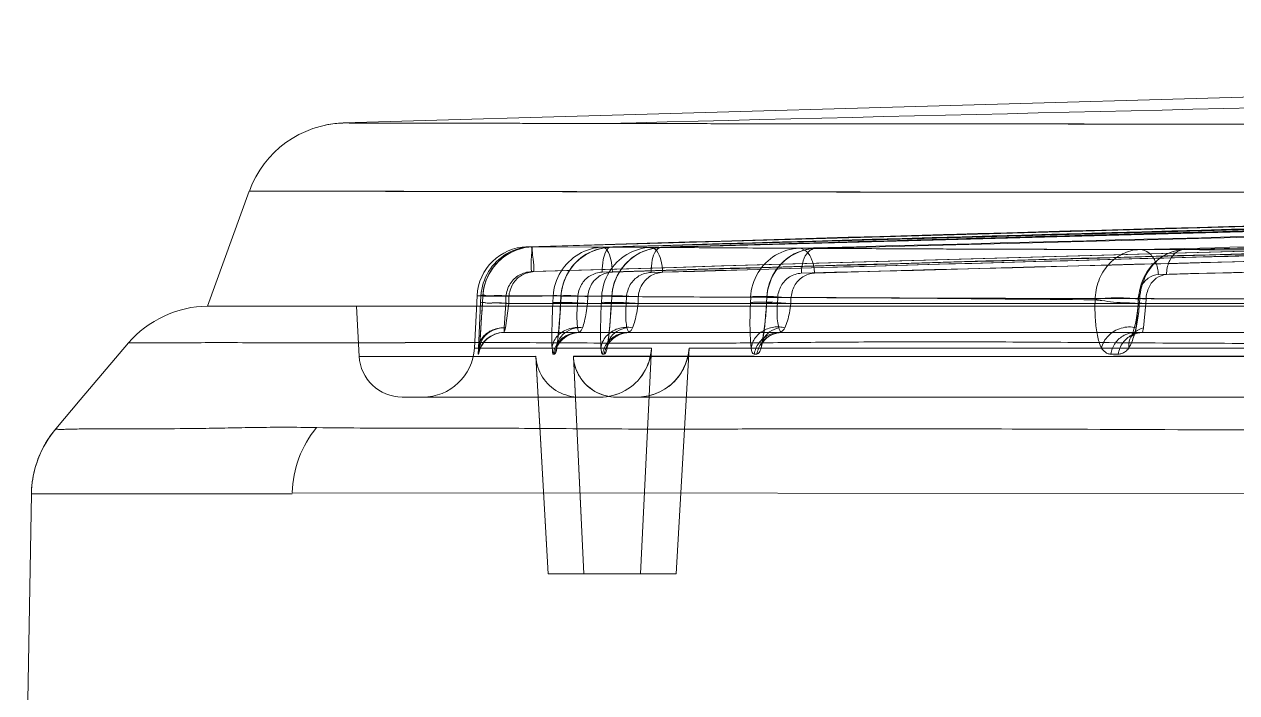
# Model space of a CAD drawing. Header units: millimetres. Extents: x 5438 to 6032, y -2661 to -1821.
# Drawn here: x 5798.248 to 5801.767, y -2149.01 to -2147.071 of the extents above; entities that cross this region are included whole.
import ezdxf

# ---------------------------------------------------------------- set-up
doc = ezdxf.new("R2010")
doc.units = ezdxf.units.MM
doc.header["$LTSCALE"] = 0.1
doc.layers.get('0').update_dxf_attribs({"lineweight": 15})

msp = doc.modelspace()

# ---------------------------------------------------------------- linework, layer by layer
for p, q in [((5799.6859, -2147.3581), (5799.176, -2147.3571)), ((5799.795, -2147.3583), (5799.6859, -2147.3581)), ((5799.9339, -2147.3586), (5799.795, -2147.3583)), ((5798.7792, -2147.8888), (5798.9007, -2147.5551)), ((5802.4165, -2147.6389), (5799.7072, -2147.716)), ((5799.7073, -2147.716), (5799.7032, -2147.7162)), ((5799.7072, -2147.716), (5799.7057, -2147.7161)), ((5799.9268, -2147.7172), (5799.7073, -2147.716)), ((5799.7074, -2147.716), (5799.7182, -2147.7161)), ((5799.7237, -2147.7161), (5800.0667, -2147.718)), ((5800.4967, -2147.7206), (5799.9496, -2147.7174)), ((5801.7666, -2147.6891), (5800.5442, -2147.7208)), ((5800.5444, -2147.7208), (5801.7668, -2147.689)), ((5799.554, -2148.0104), (5799.562, -2147.8581)), ((5799.562, -2147.8581), (5799.5732, -2147.8581)), ((5799.562, -2147.8587), (5799.7829, -2147.8587)), ((5799.5721, -2147.8793), (5799.5732, -2147.8582)), ((5799.5721, -2147.8793), (5799.5732, -2147.8582)), ((5799.5785, -2147.8581), (5799.5774, -2147.8792)), ((5799.9236, -2147.8582), (5799.5785, -2147.8602)), ((5799.6449, -2147.8805), (5799.6452, -2147.8594)), ((5799.6543, -2147.8594), (5799.6537, -2147.8806)), ((5799.7829, -2147.8593), (5799.7819, -2147.8793)), ((5799.8042, -2147.8792), (5799.8053, -2147.8594)), ((5799.8047, -2147.8793), (5799.8057, -2147.8595)), ((5799.8054, -2147.8595), (5799.8542, -2147.8608)), ((5799.8057, -2147.8595), (5800.3561, -2147.8627)), ((5799.8542, -2147.8608), (5799.8536, -2147.8806)), ((5799.8825, -2147.8806), (5799.8829, -2147.8606)), ((5799.9227, -2147.8775), (5799.9236, -2147.8602)), ((5799.9527, -2147.8602), (5799.9517, -2147.8792)), ((5799.9529, -2147.8603), (5799.9518, -2147.8793)), ((5799.9956, -2147.8616), (5799.9529, -2147.8603)), ((5799.995, -2147.8806), (5799.9956, -2147.8616)), ((5800.0296, -2147.8614), (5800.0292, -2147.8806)), ((5800.3561, -2147.8627), (5800.3554, -2147.8792)), ((5800.4018, -2147.8792), (5800.4027, -2147.8629)), ((5800.4022, -2147.8793), (5800.4031, -2147.863)), ((5800.4031, -2147.863), (5800.4344, -2147.8643)), ((5800.473, -2147.864), (5800.4317, -2147.8611)), ((5800.4727, -2147.8806), (5800.473, -2147.864)), ((5798.7787, -2147.8887), (5799.8329, -2147.8887)), ((5798.7792, -2147.8886), (5799.1486, -2147.8886)), ((5798.7792, -2147.8886), (5799.1862, -2147.8887)), ((5799.1862, -2147.8887), (5799.3507, -2147.8887)), ((5799.2121, -2147.8884), (5799.2197, -2148.0341)), ((5799.3507, -2147.8887), (5801.8827, -2147.8887)), ((5846.4445, -2147.8886), (5799.3983, -2147.8886)), ((5799.5662, -2148.0104), (5799.5721, -2147.8793)), ((5799.5775, -2147.8768), (5799.5694, -2148.0104)), ((5799.6449, -2147.8806), (5799.6407, -2147.9512)), ((5799.6446, -2147.9512), (5799.6537, -2147.8806)), ((5799.6449, -2147.8806), (5817.4746, -2147.8806)), ((5799.6537, -2147.8806), (5821.6077, -2147.8806)), ((5799.8043, -2147.8793), (5799.8536, -2147.8806)), ((5799.8825, -2147.8807), (5820.276, -2147.8806)), ((5799.9518, -2147.8793), (5799.995, -2147.8806)), ((5800.4338, -2147.8806), (5800.4022, -2147.8793)), ((5800.4295, -2147.8777), (5800.4727, -2147.8806)), ((5800.4344, -2147.8643), (5800.4338, -2147.8806)), ((5801.4805, -2147.8806), (5801.4744, -2147.9512)), ((5801.4806, -2147.8682), (5801.4805, -2147.8806)), ((5801.4817, -2147.8666), (5801.481, -2147.8792)), ((5801.4844, -2147.8793), (5801.481, -2147.8792)), ((5801.481, -2147.8792), (5801.5029, -2147.8806)), ((5801.5034, -2147.868), (5801.4817, -2147.8666)), ((5801.4817, -2147.8666), (5801.4852, -2147.8667)), ((5801.4852, -2147.8667), (5801.4844, -2147.8793)), ((5801.4964, -2147.9512), (5801.5029, -2147.8806)), ((5801.5029, -2147.8806), (5801.5034, -2147.868)), ((5821.5286, -2147.965), (5799.6394, -2147.965)), ((5799.6396, -2147.965), (5799.6401, -2147.965)), ((5799.6401, -2147.965), (5799.6407, -2147.9512)), ((5799.8572, -2147.9651), (5799.8592, -2147.965)), ((5801.4744, -2147.9512), (5801.472, -2147.965)), ((5801.4935, -2147.965), (5801.4964, -2147.9512)), ((5798.4103, -2148.1607), (5798.5503, -2147.995)), ((5801.7535, -2147.9964), (5801.8803, -2147.9968)), ((5799.2197, -2148.0341), (5799.7325, -2148.0335)), ((5799.7325, -2148.0341), (5799.2197, -2148.0341)), ((5799.7794, -2148.0104), (5799.554, -2148.0104)), ((5799.5662, -2148.0104), (5799.554, -2148.0104)), ((5799.5654, -2148.0275), (5799.5662, -2148.0104)), ((5799.5663, -2148.0275), (5799.5654, -2148.0275)), ((5799.5694, -2148.0104), (5799.5663, -2148.0275)), ((5799.5694, -2148.0104), (5799.9215, -2148.0104)), ((5799.7684, -2148.6651), (5799.7325, -2148.0341)), ((5799.7685, -2148.665), (5799.7326, -2148.034)), ((5799.7825, -2148.0275), (5799.7862, -2148.0275)), ((5800.0672, -2148.0104), (5799.7936, -2148.0104)), ((5799.8716, -2148.6651), (5799.8413, -2148.0338)), ((5799.8716, -2148.665), (5799.8413, -2148.0341)), ((5799.8414, -2148.0341), (5811.6649, -2148.0342)), ((5799.931, -2148.0275), (5799.9262, -2148.0275)), ((5799.9395, -2148.0104), (5800.068, -2148.0104)), ((5800.0361, -2148.665), (5800.0677, -2148.0104)), ((5800.0364, -2148.6651), (5800.068, -2148.0104)), ((5800.1396, -2148.665), (5800.1772, -2148.0104)), ((5800.1398, -2148.6651), (5800.1774, -2148.0105)), ((5800.3577, -2148.0104), (5800.177, -2148.0104)), ((5800.1775, -2148.0105), (5801.3741, -2148.0106)), ((5800.3663, -2148.0276), (5800.3741, -2148.0276)), ((5804.2158, -2148.0104), (5800.3866, -2148.0104)), ((5801.4228, -2148.0275), (5801.4014, -2148.0275)), ((5801.4536, -2148.0104), (5806.4201, -2148.0104)), ((5798.3397, -2148.2442), (5798.4103, -2148.1607)), ((5799.3444, -2148.1525), (5799.9183, -2148.1525)), ((5799.9659, -2148.1525), (5811.6737, -2148.1525)), ((5798.3395, -2148.2444), (5798.3398, -2148.2438)), ((5799.9245, -2148.2446), (5799.9135, -2148.2445)), ((5798.2691, -2148.4152), (5798.2683, -2148.4331)), ((5798.2691, -2148.4152), (5798.2691, -2148.4151)), ((5798.2476, -2149.6156), (5798.2683, -2148.4331)), ((5798.2683, -2148.4331), (5798.3596, -2148.4327)), ((5798.3596, -2148.4327), (5799.0254, -2148.4327)), ((5804.4841, -2148.4326), (5799.0257, -2148.4305)), ((5800.1398, -2148.6651), (5799.7684, -2148.6651)), ((5799.7684, -2148.6651), (5800.0364, -2148.6651))]:
    msp.add_line(p, q)
for points in [[(5802.6992, -2147.2562), (5799.1743, -2147.3571), (5799.1719, -2147.3572), (5799.1685, -2147.3573), (5799.1644, -2147.3576), (5799.1597, -2147.3579), (5799.1545, -2147.3584), (5799.149, -2147.359), (5799.1433, -2147.3597), (5799.1374, -2147.3606), (5799.1313, -2147.3616), (5799.125, -2147.3628), (5799.1187, -2147.3642)], [(5817.3605, -2147.3852), (5814.4281, -2147.4121), (5811.4924, -2147.4503), (5808.5535, -2147.4998), (5805.6115, -2147.5606), (5802.6665, -2147.6327), (5799.7183, -2147.7161)], [(5817.395, -2147.3851), (5814.4592, -2147.412), (5811.5196, -2147.4502), (5808.5762, -2147.4996), (5805.6291, -2147.5604), (5802.6782, -2147.6326), (5799.7237, -2147.7161)], [(5817.7597, -2147.3839), (5814.9752, -2147.4094), (5812.1172, -2147.4465), (5809.1856, -2147.4956), (5806.1804, -2147.5569), (5803.1017, -2147.6308), (5799.9495, -2147.7174)], [(5817.9613, -2147.3833), (5815.3094, -2147.4076), (5812.5271, -2147.4437), (5809.6147, -2147.4923), (5806.572, -2147.554), (5803.3992, -2147.6293), (5800.0963, -2147.7182)], [(5819.1259, -2147.3801), (5816.5474, -2147.4067), (5813.8328, -2147.4475), (5810.9822, -2147.5018), (5807.9955, -2147.568), (5804.8728, -2147.6434), (5801.614, -2147.7246)], [(5818.4761, -2147.3818), (5815.9987, -2147.4052), (5813.3983, -2147.4401), (5810.6749, -2147.4866), (5807.8284, -2147.5441), (5804.859, -2147.612), (5801.7666, -2147.6891)], [(5799.7237, -2147.7161), (5799.7017, -2147.7184), (5799.6802, -2147.7241), (5799.6598, -2147.7329), (5799.6409, -2147.7447), (5799.6239, -2147.759), (5799.6091, -2147.7757), (5799.5969, -2147.7943), (5799.5875, -2147.8146), (5799.5813, -2147.8361), (5799.5785, -2147.8582)], [(5799.7183, -2147.7161), (5799.7066, -2147.7169), (5799.695, -2147.7187), (5799.6836, -2147.7214), (5799.6724, -2147.7249)], [(5799.9495, -2147.7174), (5799.9303, -2147.7193), (5799.9115, -2147.7237), (5799.8932, -2147.7308), (5799.8758, -2147.7402), (5799.8596, -2147.7519), (5799.845, -2147.7658), (5799.8322, -2147.7817), (5799.8215, -2147.7994), (5799.8133, -2147.8185), (5799.8078, -2147.8387), (5799.8053, -2147.8594)], [(5800.0963, -2147.7182), (5800.0767, -2147.7202), (5800.0576, -2147.7249), (5800.0393, -2147.7321), (5800.022, -2147.7417), (5800.006, -2147.7535), (5799.9916, -2147.7674), (5799.979, -2147.7832), (5799.9686, -2147.8006), (5799.9606, -2147.8195), (5799.9552, -2147.8396), (5799.9527, -2147.8602)], [(5800.5442, -2147.7208), (5800.525, -2147.7227), (5800.5064, -2147.7273), (5800.4886, -2147.7344), (5800.4718, -2147.7437), (5800.4561, -2147.7552), (5800.4418, -2147.7688), (5800.4293, -2147.7845), (5800.4188, -2147.802), (5800.4107, -2147.8211), (5800.4052, -2147.8417), (5800.4027, -2147.8629)], [(5801.614, -2147.7246), (5801.5964, -2147.7264), (5801.579, -2147.7308), (5801.5624, -2147.7378), (5801.5466, -2147.7471), (5801.5319, -2147.7587), (5801.5186, -2147.7724), (5801.5068, -2147.7882), (5801.497, -2147.8057), (5801.4893, -2147.8249), (5801.4841, -2147.8455), (5801.4817, -2147.8666)], [(5799.5774, -2147.8792), (5799.5763, -2147.8991), (5799.5752, -2147.9184), (5799.5742, -2147.937), (5799.5731, -2147.9544), (5799.5721, -2147.9705), (5799.5712, -2147.9851), (5799.5703, -2147.9979), (5799.5695, -2148.0087)], [(5799.8042, -2147.8792), (5799.803, -2147.8998), (5799.8017, -2147.9196), (5799.8004, -2147.9381), (5799.799, -2147.955), (5799.7976, -2147.9702), (5799.7962, -2147.9835), (5799.7949, -2147.9947), (5799.7937, -2148.0036)], [(5799.9517, -2147.8792), (5799.9506, -2147.8975), (5799.9494, -2147.9152), (5799.9481, -2147.9318), (5799.9468, -2147.9473), (5799.9454, -2147.9614), (5799.944, -2147.974), (5799.9427, -2147.985), (5799.9414, -2147.9944), (5799.9402, -2148.0018)], [(5800.4018, -2147.8792), (5800.4006, -2147.898), (5800.3992, -2147.916), (5800.3977, -2147.9327), (5800.396, -2147.9478), (5800.3943, -2147.9613), (5800.3926, -2147.973), (5800.391, -2147.9828), (5800.3894, -2147.9909), (5800.3881, -2147.9967)], [(5801.481, -2147.8792), (5801.4799, -2147.8945), (5801.4782, -2147.9092), (5801.4761, -2147.9227), (5801.4737, -2147.9351), (5801.4711, -2147.946), (5801.4685, -2147.9555), (5801.4659, -2147.9634), (5801.4634, -2147.9697), (5801.4614, -2147.9744), (5801.4599, -2147.9772)], [(5799.5695, -2148.0087), (5799.5693, -2148.0113), (5799.5691, -2148.0135), (5799.5689, -2148.0154), (5799.5687, -2148.017), (5799.5685, -2148.0183), (5799.5683, -2148.0192), (5799.5682, -2148.0199), (5799.5681, -2148.0202), (5799.5681, -2148.0201), (5799.5683, -2148.0196), (5799.5686, -2148.0184), (5799.5691, -2148.0166), (5799.5701, -2148.0139), (5799.5715, -2148.0102), (5799.5735, -2148.006), (5799.5759, -2148.0015), (5799.579, -2147.9968), (5799.5826, -2147.9921), (5799.5867, -2147.9876), (5799.5913, -2147.9832), (5799.5963, -2147.9793), (5799.6017, -2147.9757), (5799.6074, -2147.9726), (5799.6135, -2147.97), (5799.6199, -2147.9679), (5799.6264, -2147.9663), (5799.6331, -2147.9654)], [(5799.6123, -2147.9701), (5799.6189, -2147.9679), (5799.6257, -2147.9663), (5799.6326, -2147.9653), (5799.6396, -2147.965)], [(5799.6331, -2147.9654), (5799.6366, -2147.9651), (5799.6401, -2147.965)], [(5799.7937, -2148.0037), (5799.7932, -2148.0068), (5799.7928, -2148.0089), (5799.7925, -2148.0099), (5799.7926, -2148.0098), (5799.7931, -2148.0084), (5799.7943, -2148.0056), (5799.7965, -2148.0013), (5799.7997, -2147.9962), (5799.8041, -2147.9906), (5799.8094, -2147.985), (5799.8154, -2147.98), (5799.8222, -2147.9754), (5799.8296, -2147.9715), (5799.838, -2147.9684), (5799.8471, -2147.9662), (5799.8572, -2147.9651)], [(5799.9402, -2148.0018), (5799.9397, -2148.0045), (5799.9393, -2148.0062), (5799.9391, -2148.0069), (5799.9393, -2148.0065), (5799.9399, -2148.0049), (5799.9413, -2148.0021), (5799.9438, -2147.9977), (5799.9476, -2147.9923), (5799.9527, -2147.9866), (5799.959, -2147.9809), (5799.9664, -2147.9758), (5799.9746, -2147.9715), (5799.9839, -2147.968), (5799.994, -2147.9658), (5800.005, -2147.965)], [(5800.3881, -2147.9968), (5800.3875, -2147.9989), (5800.3872, -2147.9998), (5800.3873, -2147.9996), (5800.388, -2147.9982), (5800.3895, -2147.9956), (5800.392, -2147.9918), (5800.3959, -2147.9872), (5800.4013, -2147.982), (5800.4079, -2147.977), (5800.4158, -2147.9724), (5800.4251, -2147.9686), (5800.4354, -2147.9661), (5800.4469, -2147.965)], [(5801.4599, -2147.9772), (5801.4594, -2147.978), (5801.4603, -2147.9769), (5801.4631, -2147.9745), (5801.4678, -2147.9714), (5801.4745, -2147.9683), (5801.4832, -2147.966), (5801.4931, -2147.965)]]:
    msp.add_lwpolyline(points)
for centre, radius, start, end in [((5799.1829, -2147.657), 0.3, 91.745, 160.0405), ((5823.0064, -2919.2483), 771.8113, 90.4170255, 91.7289886), ((5822.9868, -2917.65), 770.2129, 90.4180088, 91.7305396), ((5799.7118, -2147.8659), 0.15, 91.7492, 177.1072), ((5799.6394, -2148.04), 0.075, 89.8809, 170.4088), ((5799.6403, -2148.04), 0.075, 90.123, 170.4089), ((5799.0524, -2111.1265), 36.8692, 270.26049, 270.46765), ((5799.3445, -2148.0275), 0.125, 182.9805, 269.9061), ((5799.4042, -2148.0025), 0.15, 269.9246, 356.9829), ((5798.5685, -2148.4387), 0.3003, 139.6921, 159.3478), ((5798.5685, -2148.4385), 0.3003, 139.6005, 159.2118), ((5802.0596, -2050.3013), 97.9467, 269.816426, 269.988306), ((5798.5693, -2148.4385), 0.301, 159.2529, 172.2665), ((5798.568, -2148.4384), 0.2997, 159.3608, 165.8678), ((5798.5691, -2148.4386), 0.3009, 165.8803, 172.4397), ((5798.5693, -2148.4386), 0.301, 172.4366, 175.5426), ((5798.5692, -2148.4385), 0.301, 172.2792, 175.5402)]:
    msp.add_arc(centre, radius, start, end)
for points, knots in [([(5799.9338, -2147.3586), (5803.7643, -2147.2626), (5811.4267, -2147.1187), (5822.922, -2147.0467), (5834.4173, -2147.1187), (5842.0796, -2147.2627), (5845.9102, -2147.3586)], [0, 0, 0, 0, 0.25, 0.5, 0.75, 1, 1, 1, 1]), ([(5799.1737, -2147.3571), (5799.1743, -2147.3571), (5799.1768, -2147.3571), (5799.1824, -2147.3571), (5799.1916, -2147.3572), (5799.2114, -2147.3572), (5799.2453, -2147.3573), (5799.3243, -2147.3574), (5799.4598, -2147.3577), (5799.6197, -2147.358), (5799.7769, -2147.3583), (5799.9182, -2147.3585), (5800.0832, -2147.3588), (5800.2861, -2147.3592), (5800.5487, -2147.3595), (5800.8157, -2147.3597), (5801.0779, -2147.3599), (5801.3186, -2147.3601), (5801.5933, -2147.3602), (5802.035, -2147.3604), (5802.6875, -2147.3606), (5803.5845, -2147.3607), (5804.625, -2147.3607), (5805.7913, -2147.3605), (5807.0588, -2147.3602), (5808.8812, -2147.3601), (5810.7637, -2147.3598), (5812.6903, -2147.3594), (5814.1683, -2147.3592), (5815.658, -2147.3592), (5817.1566, -2147.3593), (5818.6631, -2147.3598), (5820.1275, -2147.3605), (5821.5477, -2147.3614), (5822.4633, -2147.3618), (5822.9213, -2147.3619)], [0, 0, 0, 0, 0.000078, 0.000312, 0.000702, 0.001247, 0.002806, 0.004989, 0.011227, 0.019924, 0.025187, 0.031083, 0.037783, 0.046023, 0.056721, 0.070956, 0.07975, 0.089844, 0.10137, 0.114443, 0.145647, 0.183798, 0.227763, 0.277088, 0.331133, 0.387887, 0.507311, 0.568943, 0.631279, 0.694023, 0.75713, 0.820596, 0.884336, 0.942135, 1, 1, 1, 1]), ([(5822.9216, -2147.3609), (5822.7719, -2147.3609), (5822.4732, -2147.3608), (5822.024, -2147.3607), (5821.5743, -2147.3604), (5821.1273, -2147.3602), (5820.687, -2147.36), (5820.2514, -2147.3598), (5819.8103, -2147.3597), (5819.3494, -2147.3595), (5818.8544, -2147.3594), (5818.3107, -2147.3593), (5817.7051, -2147.3592), (5817.0252, -2147.3592), (5816.2601, -2147.3592), (5815.4, -2147.3592), (5814.4376, -2147.3592), (5813.3616, -2147.3593), (5812.1602, -2147.3595), (5810.8471, -2147.3597), (5809.5014, -2147.3599), (5808.2257, -2147.3602), (5807.0926, -2147.3604), (5806.1029, -2147.3605), (5805.2279, -2147.3606), (5804.4435, -2147.3606), (5803.7374, -2147.3606), (5803.1032, -2147.3606), (5802.533, -2147.3605), (5802.0177, -2147.3604), (5801.55, -2147.3601), (5801.1287, -2147.36), (5800.7579, -2147.3598), (5800.44, -2147.3594), (5800.1717, -2147.359), (5800.0083, -2147.3587), (5799.9338, -2147.3586)], [0, 0, 0, 0, 0.019536, 0.038982, 0.058621, 0.078223, 0.09732, 0.11608, 0.135062, 0.154893, 0.176221, 0.199673, 0.22584, 0.25526, 0.288397, 0.325695, 0.367502, 0.413999, 0.466116, 0.524291, 0.585359, 0.641741, 0.690769, 0.733236, 0.770895, 0.804967, 0.835605, 0.86304, 0.887734, 0.910011, 0.930285, 0.948779, 0.964986, 0.978676, 0.99027, 1, 1, 1, 1]), ([(5799.7182, -2147.7161), (5801.6825, -2147.6568), (5805.6069, -2147.5532), (5811.4878, -2147.4429), (5815.4044, -2147.3994), (5817.3605, -2147.3852)], [0, 0, 0, 0, 0.334098, 0.667429, 1, 1, 1, 1]), ([(5817.395, -2147.3851), (5815.4365, -2147.3993), (5811.5143, -2147.4427), (5805.6237, -2147.553), (5801.692, -2147.6567), (5799.7237, -2147.7161)], [0, 0, 0, 0, 0.332429, 0.665762, 1, 1, 1, 1]), ([(5817.6246, -2147.3844), (5815.5458, -2147.3995), (5811.5003, -2147.4465), (5805.6009, -2147.562), (5801.7807, -2147.6629), (5799.9268, -2147.7172)], [0, 0, 0, 0, 0.352331, 0.685663, 1, 1, 1, 1]), ([(5799.9496, -2147.7174), (5801.8125, -2147.6631), (5805.6542, -2147.562), (5811.591, -2147.4461), (5815.6649, -2147.399), (5817.7597, -2147.3839)], [0, 0, 0, 0, 0.313872, 0.647204, 1, 1, 1, 1]), ([(5800.0667, -2147.718), (5801.8975, -2147.6656), (5805.6979, -2147.5656), (5811.6072, -2147.4477), (5815.6858, -2147.3993), (5817.7945, -2147.3838)], [0, 0, 0, 0, 0.309886, 0.643216, 1, 1, 1, 1]), ([(5817.9614, -2147.3833), (5815.8333, -2147.3986), (5811.7199, -2147.4472), (5805.7649, -2147.5656), (5801.9383, -2147.6658), (5800.0964, -2147.7182)], [0, 0, 0, 0, 0.357311, 0.690642, 1, 1, 1, 1]), ([(5818.2497, -2147.3824), (5816.0838, -2147.3987), (5811.9451, -2147.4513), (5806.0275, -2147.5761), (5802.2759, -2147.6735), (5800.4967, -2147.7206)], [0, 0, 0, 0, 0.365951, 0.699282, 1, 1, 1, 1]), ([(5801.4848, -2147.7243), (5801.9506, -2147.7127), (5802.8824, -2147.6892), (5804.3357, -2147.6527), (5805.8456, -2147.615), (5807.4676, -2147.5754), (5809.1466, -2147.5361), (5810.9388, -2147.497), (5812.7882, -2147.4606), (5814.7511, -2147.4274), (5816.7706, -2147.3999), (5818.1548, -2147.3862), (5818.8468, -2147.3808)], [0, 0, 0, 0, 0.08048, 0.161025, 0.251157, 0.341392, 0.441323, 0.541288, 0.651081, 0.760873, 0.880434, 1, 1, 1, 1]), ([(5819.1261, -2147.3801), (5818.4242, -2147.3855), (5817.0204, -2147.3991), (5814.9738, -2147.4268), (5812.9864, -2147.4603), (5811.1172, -2147.497), (5809.3076, -2147.5364), (5807.6161, -2147.5759), (5805.984, -2147.6155), (5804.4688, -2147.6532), (5803.0126, -2147.6897), (5802.0804, -2147.7129), (5801.6145, -2147.7245)], [0, 0, 0, 0, 0.120226, 0.240446, 0.350569, 0.460687, 0.560657, 0.660585, 0.75049, 0.840289, 0.920178, 1, 1, 1, 1]), ([(5817.7347, -2147.4561), (5815.7558, -2147.4715), (5811.7977, -2147.5167), (5805.8611, -2147.6279), (5801.9037, -2147.7309), (5799.9251, -2147.7896)], [0, 0, 0, 0, 0.333299, 0.666632, 1, 1, 1, 1]), ([(5799.955, -2147.7896), (5801.9206, -2147.732), (5805.8521, -2147.6277), (5811.7506, -2147.5179), (5815.6835, -2147.4711), (5817.6501, -2147.4567)], [0, 0, 0, 0, 0.33331, 0.666643, 1, 1, 1, 1]), ([(5800.0672, -2147.7906), (5802.0517, -2147.7342), (5806.0206, -2147.6288), (5811.9746, -2147.5193), (5815.9441, -2147.47), (5817.9288, -2147.4556)], [0, 0, 0, 0, 0.333376, 0.666709, 1, 1, 1, 1]), ([(5817.8268, -2147.456), (5815.8568, -2147.4722), (5811.9169, -2147.5186), (5806.008, -2147.63), (5802.0695, -2147.7322), (5800.1006, -2147.7903)], [0, 0, 0, 0, 0.333361, 0.666693, 1, 1, 1, 1]), ([(5818.4334, -2147.4538), (5816.5126, -2147.4691), (5812.5992, -2147.5158), (5806.6224, -2147.6378), (5802.5666, -2147.7371), (5800.5029, -2147.7928)], [0, 0, 0, 0, 0.321332, 0.654668, 1, 1, 1, 1]), ([(5800.5416, -2147.7925), (5802.584, -2147.7369), (5806.5988, -2147.6378), (5812.516, -2147.5165), (5816.391, -2147.4698), (5818.2933, -2147.4544)], [0, 0, 0, 0, 0.34523, 0.678556, 1, 1, 1, 1]), ([(5818.9005, -2147.4529), (5817.0352, -2147.4697), (5813.2407, -2147.5188), (5807.4539, -2147.6483), (5803.5322, -2147.7438), (5801.5394, -2147.7964)], [0, 0, 0, 0, 0.322266, 0.655589, 1, 1, 1, 1]), ([(5801.5627, -2147.7967), (5803.5735, -2147.7438), (5807.5299, -2147.6479), (5813.3665, -2147.5178), (5817.1928, -2147.4689), (5819.0732, -2147.4522)], [0, 0, 0, 0, 0.344551, 0.677897, 1, 1, 1, 1]), ([(5811.6705, -2147.5571), (5811.4941, -2147.5572), (5810.3606, -2147.5574), (5808.7706, -2147.5576), (5806.9209, -2147.5578), (5805.2731, -2147.5582), (5803.773, -2147.5583), (5802.4564, -2147.5581), (5801.7894, -2147.5579), (5801.3384, -2147.5578), (5801.0588, -2147.5576), (5800.8142, -2147.5575), (5800.5486, -2147.5573), (5800.2789, -2147.557), (5800.0142, -2147.5567), (5799.8104, -2147.5564), (5799.6451, -2147.556), (5799.5037, -2147.5558), (5799.3466, -2147.5555), (5799.1868, -2147.5552), (5799.0514, -2147.5549), (5798.9724, -2147.5547), (5798.9385, -2147.5547), (5798.9188, -2147.5546), (5798.9095, -2147.5546), (5798.904, -2147.5546), (5798.9015, -2147.5546), (5798.9009, -2147.5546)], [0, 0, 0, 0, 0.041433, 0.266299, 0.373546, 0.475987, 0.653428, 0.725969, 0.785302, 0.810109, 0.831931, 0.850995, 0.867566, 0.894325, 0.914364, 0.929748, 0.942222, 0.953184, 0.962963, 0.979128, 0.990725, 0.994785, 0.997682, 0.998696, 0.99942, 0.999854, 1, 1, 1, 1]), ([(5822.9217, -2147.5582), (5822.4605, -2147.5582), (5821.5379, -2147.5578), (5820.107, -2147.5569), (5818.6312, -2147.5565), (5817.113, -2147.5565), (5815.6017, -2147.5565), (5814.098, -2147.5567), (5812.6053, -2147.5569), (5810.6598, -2147.5572), (5808.7567, -2147.5575), (5806.9105, -2147.5578), (5805.6198, -2147.558), (5804.4298, -2147.5581), (5803.5148, -2147.5581), (5802.8508, -2147.5581), (5802.29, -2147.558), (5801.6919, -2147.5578), (5801.0898, -2147.5576), (5800.6255, -2147.5573), (5800.2734, -2147.557), (5800.0072, -2147.5566), (5799.802, -2147.5563), (5799.6358, -2147.5559), (5799.4936, -2147.5557), (5799.368, -2147.5554), (5799.2573, -2147.5552), (5799.1616, -2147.555), (5799.0812, -2147.5549), (5799.0242, -2147.5548), (5798.9868, -2147.5547), (5798.9648, -2147.5546), (5798.9463, -2147.5546), (5798.9311, -2147.5545), (5798.9205, -2147.5545), (5798.9137, -2147.5545), (5798.9097, -2147.5545), (5798.9065, -2147.5545), (5798.904, -2147.5545), (5798.9023, -2147.5545), (5798.9015, -2147.5545), (5798.9011, -2147.5545)], [0, 0, 0, 0, 0.057607, 0.115228, 0.178703, 0.241924, 0.304839, 0.367458, 0.429728, 0.491263, 0.61044, 0.667409, 0.721845, 0.771629, 0.816039, 0.836117, 0.854566, 0.886075, 0.910809, 0.929771, 0.94406, 0.954784, 0.963015, 0.969685, 0.975546, 0.98077, 0.985379, 0.989366, 0.992719, 0.995425, 0.996484, 0.997396, 0.998166, 0.998796, 0.999291, 0.999489, 0.999655, 0.999788, 0.99989, 0.99996, 1, 1, 1, 1]), ([(5799.7183, -2147.7161), (5799.6938, -2147.7168), (5799.6446, -2147.7314), (5799.5902, -2147.7846), (5799.5745, -2147.8336), (5799.5732, -2147.8582)], [0, 0, 0, 0, 0.333826, 0.665004, 1, 1, 1, 1]), ([(5799.5785, -2147.8582), (5799.5798, -2147.8335), (5799.5956, -2147.7843), (5799.6502, -2147.7313), (5799.6994, -2147.7168), (5799.7237, -2147.7161)], [0, 0, 0, 0, 0.335478, 0.66899, 1, 1, 1, 1]), ([(5799.7183, -2147.7161), (5799.7218, -2147.716), (5799.7216, -2147.7347), (5799.7263, -2147.7533), (5799.7267, -2147.7763), (5799.7271, -2147.7884)], [0, 0, 0, 0, 0.14072, 0.502851, 1, 1, 1, 1]), ([(5799.7237, -2147.7161), (5799.7203, -2147.7162), (5799.7216, -2147.7349), (5799.718, -2147.7536), (5799.719, -2147.7764), (5799.7194, -2147.7884)], [0, 0, 0, 0, 0.14135, 0.502247, 1, 1, 1, 1]), ([(5799.7829, -2147.8593), (5799.7841, -2147.8347), (5799.7995, -2147.7855), (5799.8538, -2147.7325), (5799.9026, -2147.718), (5799.9268, -2147.7172)], [0, 0, 0, 0, 0.337435, 0.669841, 1, 1, 1, 1]), ([(5799.8054, -2147.8595), (5799.8067, -2147.8352), (5799.8215, -2147.7863), (5799.8754, -2147.7324), (5799.9249, -2147.7181), (5799.9496, -2147.7174)], [0, 0, 0, 0, 0.331807, 0.664162, 1, 1, 1, 1]), ([(5800.0667, -2147.718), (5800.0424, -2147.7187), (5799.9935, -2147.7336), (5799.9396, -2147.7869), (5799.9248, -2147.8358), (5799.9236, -2147.8601)], [0, 0, 0, 0, 0.333042, 0.666255, 1, 1, 1, 1]), ([(5799.9496, -2147.7174), (5799.9443, -2147.7175), (5799.933, -2147.7308), (5799.9271, -2147.7559), (5799.9252, -2147.7775), (5799.9253, -2147.7896)], [0, 0, 0, 0, 0.19973, 0.546861, 1, 1, 1, 1]), ([(5799.9549, -2147.7896), (5799.9544, -2147.7772), (5799.9513, -2147.7553), (5799.9441, -2147.7301), (5799.9321, -2147.7171), (5799.9268, -2147.7172)], [0, 0, 0, 0, 0.455977, 0.80281, 1, 1, 1, 1]), ([(5800.0965, -2147.7182), (5800.0723, -2147.7189), (5800.0229, -2147.7331), (5799.969, -2147.7869), (5799.9541, -2147.836), (5799.9529, -2147.8603)], [0, 0, 0, 0, 0.330731, 0.667368, 1, 1, 1, 1]), ([(5800.1004, -2147.7903), (5800.0999, -2147.7782), (5800.0966, -2147.7564), (5800.0875, -2147.7302), (5800.0732, -2147.7179), (5800.0667, -2147.718)], [0, 0, 0, 0, 0.43062, 0.770148, 1, 1, 1, 1]), ([(5800.0964, -2147.7182), (5800.0903, -2147.7184), (5800.0768, -2147.7304), (5800.0687, -2147.7568), (5800.067, -2147.7785), (5800.0674, -2147.7906)], [0, 0, 0, 0, 0.221124, 0.562204, 1, 1, 1, 1]), ([(5800.0965, -2147.7182), (5800.1288, -2147.7184), (5800.1969, -2147.7188), (5800.3058, -2147.7195), (5800.4287, -2147.7202), (5800.5697, -2147.721), (5800.7367, -2147.7219), (5800.9397, -2147.7228), (5801.138, -2147.7235), (5801.3248, -2147.724), (5801.4295, -2147.7242), (5801.4849, -2147.7243)], [0, 0, 0, 0, 0.069785, 0.147062, 0.235309, 0.335321, 0.451742, 0.596301, 0.773802, 0.880168, 1, 1, 1, 1]), ([(5800.3558, -2147.8627), (5800.357, -2147.8379), (5800.3714, -2147.7887), (5800.425, -2147.7359), (5800.4729, -2147.7212), (5800.4967, -2147.7206)], [0, 0, 0, 0, 0.342655, 0.672548, 1, 1, 1, 1]), ([(5800.4031, -2147.863), (5800.4043, -2147.8391), (5800.419, -2147.791), (5800.4706, -2147.7361), (5800.52, -2147.7214), (5800.5444, -2147.7208)], [0, 0, 0, 0, 0.329281, 0.663642, 1, 1, 1, 1]), ([(5800.4967, -2147.7206), (5800.5043, -2147.7204), (5800.5216, -2147.7294), (5800.5365, -2147.7569), (5800.5409, -2147.7797), (5800.5414, -2147.7926)], [0, 0, 0, 0, 0.24983, 0.577038, 1, 1, 1, 1]), ([(5800.5444, -2147.7208), (5800.5367, -2147.721), (5800.5196, -2147.7309), (5800.5064, -2147.7585), (5800.5032, -2147.7807), (5800.5031, -2147.7928)], [0, 0, 0, 0, 0.259004, 0.592803, 1, 1, 1, 1]), ([(5804.2636, -2147.7265), (5804.1165, -2147.7265), (5803.8327, -2147.7265), (5803.4151, -2147.7263), (5803.0237, -2147.7262), (5802.5657, -2147.7259), (5802.1569, -2147.7255), (5801.7943, -2147.7249), (5801.5125, -2147.7244), (5801.2227, -2147.7237), (5800.9708, -2147.7229), (5800.8092, -2147.7222), (5800.7117, -2147.7217), (5800.6249, -2147.7213), (5800.5704, -2147.721), (5800.5444, -2147.7208)], [0, 0, 0, 0, 0.11862, 0.228981, 0.33683, 0.434337, 0.598394, 0.666618, 0.726803, 0.82566, 0.900435, 0.930008, 0.955992, 0.979089, 1, 1, 1, 1]), ([(5801.4848, -2147.7243), (5801.4676, -2147.7247), (5801.4332, -2147.734), (5801.3911, -2147.767), (5801.3626, -2147.8143), (5801.356, -2147.8515), (5801.3556, -2147.8703)], [0, 0, 0, 0, 0.24165, 0.481712, 0.735457, 1, 1, 1, 1]), ([(5801.5392, -2147.7964), (5801.5387, -2147.7842), (5801.5338, -2147.7611), (5801.5152, -2147.733), (5801.4945, -2147.7242), (5801.4848, -2147.7243)], [0, 0, 0, 0, 0.374702, 0.703471, 1, 1, 1, 1]), ([(5801.6145, -2147.7246), (5801.5925, -2147.7251), (5801.5464, -2147.7403), (5801.4992, -2147.795), (5801.4864, -2147.8427), (5801.4852, -2147.8667)], [0, 0, 0, 0, 0.316573, 0.654802, 1, 1, 1, 1]), ([(5801.6145, -2147.7246), (5801.6055, -2147.7247), (5801.586, -2147.7328), (5801.5676, -2147.7605), (5801.563, -2147.7839), (5801.5628, -2147.7967)], [0, 0, 0, 0, 0.279153, 0.603544, 1, 1, 1, 1]), ([(5801.6145, -2147.7245), (5801.8879, -2147.7251), (5802.5152, -2147.7259), (5803.6126, -2147.7265), (5804.9465, -2147.7265), (5805.9264, -2147.7263), (5806.4363, -2147.7261)], [0, 0, 0, 0, 0.170114, 0.390298, 0.682754, 1, 1, 1, 1]), ([(5799.645, -2147.8602), (5799.6471, -2147.8473), (5799.655, -2147.8226), (5799.6828, -2147.7955), (5799.7072, -2147.7892), (5799.7193, -2147.7884)], [0, 0, 0, 0, 0.350663, 0.67397, 1, 1, 1, 1]), ([(5799.7271, -2147.7884), (5799.7148, -2147.7893), (5799.6903, -2147.7956), (5799.6623, -2147.823), (5799.6555, -2147.8481), (5799.654, -2147.861)], [0, 0, 0, 0, 0.331102, 0.650322, 1, 1, 1, 1]), ([(5799.9251, -2147.7896), (5799.913, -2147.7907), (5799.8889, -2147.7974), (5799.8618, -2147.8247), (5799.8552, -2147.8493), (5799.8539, -2147.862)], [0, 0, 0, 0, 0.332358, 0.653863, 1, 1, 1, 1]), ([(5799.8827, -2147.8623), (5799.8841, -2147.8494), (5799.8907, -2147.8245), (5799.9182, -2147.7968), (5799.9427, -2147.7905), (5799.955, -2147.7896)], [0, 0, 0, 0, 0.348904, 0.667502, 1, 1, 1, 1]), ([(5799.9953, -2147.8627), (5799.9966, -2147.85), (5800.0033, -2147.8253), (5800.0305, -2147.7977), (5800.055, -2147.7914), (5800.0672, -2147.7906)], [0, 0, 0, 0, 0.345869, 0.667872, 1, 1, 1, 1]), ([(5800.1006, -2147.7903), (5800.0884, -2147.7912), (5800.0642, -2147.7978), (5800.0372, -2147.8255), (5800.0307, -2147.8503), (5800.0294, -2147.8631)], [0, 0, 0, 0, 0.330373, 0.650888, 1, 1, 1, 1]), ([(5800.5029, -2147.7928), (5800.491, -2147.7939), (5800.467, -2147.8009), (5800.4414, -2147.8287), (5800.4351, -2147.8528), (5800.434, -2147.8651)], [0, 0, 0, 0, 0.332895, 0.658162, 1, 1, 1, 1]), ([(5800.4729, -2147.8655), (5800.4739, -2147.8531), (5800.48, -2147.8288), (5800.5056, -2147.8006), (5800.5295, -2147.7938), (5800.5416, -2147.7925)], [0, 0, 0, 0, 0.344915, 0.665923, 1, 1, 1, 1]), ([(5801.5394, -2147.7964), (5801.5289, -2147.7975), (5801.5073, -2147.8049), (5801.4861, -2147.8333), (5801.4813, -2147.8567), (5801.4806, -2147.869)], [0, 0, 0, 0, 0.311923, 0.636676, 1, 1, 1, 1]), ([(5801.5031, -2147.8687), (5801.5042, -2147.8564), (5801.5094, -2147.8332), (5801.5308, -2147.8052), (5801.5522, -2147.7977), (5801.5627, -2147.7967)], [0, 0, 0, 0, 0.364328, 0.689681, 1, 1, 1, 1]), ([(5799.5732, -2147.8582), (5799.5742, -2147.8547), (5799.5936, -2147.8605), (5799.6154, -2147.8557), (5799.6407, -2147.8587), (5799.6543, -2147.8594)], [0, 0, 0, 0, 0.133609, 0.495829, 1, 1, 1, 1]), ([(5799.6452, -2147.8594), (5799.6341, -2147.8588), (5799.6119, -2147.8565), (5799.5977, -2147.8603), (5799.5775, -2147.8554), (5799.5785, -2147.8582)], [0, 0, 0, 0, 0.502236, 0.867162, 1, 1, 1, 1]), ([(5799.8829, -2147.8606), (5799.872, -2147.8599), (5799.8506, -2147.8589), (5799.8202, -2147.857), (5799.7991, -2147.8591), (5799.7856, -2147.8569), (5799.7829, -2147.8593)], [0, 0, 0, 0, 0.329281, 0.645763, 0.892226, 1, 1, 1, 1]), ([(5799.9236, -2147.8601), (5799.9263, -2147.858), (5799.9392, -2147.8594), (5799.9612, -2147.8576), (5799.9936, -2147.8593), (5800.0173, -2147.8605), (5800.0296, -2147.8614)], [0, 0, 0, 0, 0.098535, 0.326202, 0.652256, 1, 1, 1, 1]), ([(5801.3556, -2147.8703), (5801.1814, -2147.8686), (5800.8851, -2147.8656), (5800.4969, -2147.8631), (5800.2035, -2147.8621), (5800.0321, -2147.861), (5799.9529, -2147.8603)], [0, 0, 0, 0, 0.372534, 0.633603, 0.830444, 1, 1, 1, 1]), ([(5800.4317, -2147.8611), (5800.4197, -2147.8606), (5800.3985, -2147.8595), (5800.374, -2147.8612), (5800.3595, -2147.8603), (5800.3558, -2147.8627)], [0, 0, 0, 0, 0.471312, 0.82725, 1, 1, 1, 1]), ([(5800.4031, -2147.863), (5800.4288, -2147.8631), (5800.4829, -2147.8634), (5800.5689, -2147.8639), (5800.6656, -2147.8643), (5800.827, -2147.865), (5801.0799, -2147.8658), (5801.3718, -2147.8665), (5801.6559, -2147.8671), (5802.0223, -2147.8676), (5802.4358, -2147.868), (5802.8994, -2147.8683), (5803.2977, -2147.8684), (5803.7248, -2147.8686), (5804.0165, -2147.8686), (5804.1677, -2147.8686)], [0, 0, 0, 0, 0.020484, 0.043111, 0.068558, 0.097502, 0.171748, 0.270099, 0.330072, 0.398146, 0.562109, 0.659633, 0.767517, 0.879511, 1, 1, 1, 1]), ([(5801.4806, -2147.8682), (5801.4697, -2147.8667), (5801.4464, -2147.8649), (5801.4116, -2147.8631), (5801.381, -2147.866), (5801.3624, -2147.8677), (5801.3557, -2147.8703)], [0, 0, 0, 0, 0.262519, 0.559788, 0.829065, 1, 1, 1, 1]), ([(5799.5721, -2147.8793), (5799.5734, -2147.8758), (5799.592, -2147.8815), (5799.6146, -2147.8769), (5799.6398, -2147.8798), (5799.6537, -2147.8806)], [0, 0, 0, 0, 0.135533, 0.488316, 1, 1, 1, 1]), ([(5799.5774, -2147.8793), (5799.5764, -2147.8767), (5799.596, -2147.8813), (5799.6103, -2147.8775), (5799.6331, -2147.88), (5799.6449, -2147.8805)], [0, 0, 0, 0, 0.122389, 0.47803, 1, 1, 1, 1]), ([(5799.7819, -2147.8793), (5799.781, -2147.8961), (5799.7798, -2147.928), (5799.7788, -2147.9717), (5799.779, -2147.9986), (5799.7794, -2148.0104)], [0, 0, 0, 0, 0.384724, 0.730953, 1, 1, 1, 1]), ([(5799.7819, -2147.8793), (5799.7841, -2147.8771), (5799.7964, -2147.879), (5799.8165, -2147.8769), (5799.8477, -2147.8788), (5799.8705, -2147.8798), (5799.8825, -2147.8806)], [0, 0, 0, 0, 0.092513, 0.315244, 0.640593, 1, 1, 1, 1]), ([(5799.7936, -2148.0104), (5799.7952, -2147.9987), (5799.7982, -2147.9719), (5799.8018, -2147.9282), (5799.8038, -2147.8962), (5799.8047, -2147.8793)], [0, 0, 0, 0, 0.267464, 0.614621, 1, 1, 1, 1]), ([(5799.8536, -2147.8806), (5799.8527, -2147.8896), (5799.8515, -2147.9067), (5799.8516, -2147.9303), (5799.8528, -2147.9448), (5799.8541, -2147.9512)], [0, 0, 0, 0, 0.385777, 0.723359, 1, 1, 1, 1]), ([(5799.868, -2147.9512), (5799.8705, -2147.945), (5799.8744, -2147.9305), (5799.879, -2147.9069), (5799.8814, -2147.8897), (5799.8825, -2147.8807)], [0, 0, 0, 0, 0.276893, 0.622969, 1, 1, 1, 1]), ([(5799.9215, -2148.0104), (5799.9207, -2147.9986), (5799.9201, -2147.9715), (5799.9206, -2147.9272), (5799.9218, -2147.8948), (5799.9227, -2147.8775)], [0, 0, 0, 0, 0.267562, 0.610726, 1, 1, 1, 1]), ([(5800.0292, -2147.8806), (5800.0179, -2147.8797), (5799.9955, -2147.8786), (5799.9635, -2147.8767), (5799.9405, -2147.8788), (5799.9257, -2147.8767), (5799.9226, -2147.8793)], [0, 0, 0, 0, 0.318246, 0.633111, 0.885477, 1, 1, 1, 1]), ([(5799.9518, -2147.8793), (5799.951, -2147.8957), (5799.9489, -2147.9273), (5799.945, -2147.971), (5799.9415, -2147.9983), (5799.9395, -2148.0104)], [0, 0, 0, 0, 0.374918, 0.720481, 1, 1, 1, 1]), ([(5799.997, -2147.9512), (5799.9954, -2147.9447), (5799.9937, -2147.9301), (5799.9931, -2147.9065), (5799.9942, -2147.8896), (5799.995, -2147.8806)], [0, 0, 0, 0, 0.285021, 0.617345, 1, 1, 1, 1]), ([(5800.0292, -2147.8806), (5800.0279, -2147.8898), (5800.0257, -2147.9067), (5800.0206, -2147.9304), (5800.0162, -2147.9447), (5800.0133, -2147.9512)], [0, 0, 0, 0, 0.382736, 0.706095, 1, 1, 1, 1]), ([(5800.3554, -2147.8792), (5800.3546, -2147.8958), (5800.3537, -2147.9271), (5800.3542, -2147.9709), (5800.3562, -2147.998), (5800.3577, -2148.0104)], [0, 0, 0, 0, 0.379613, 0.714654, 1, 1, 1, 1]), ([(5800.3551, -2147.8792), (5800.3587, -2147.8772), (5800.3724, -2147.8776), (5800.3966, -2147.8761), (5800.4176, -2147.8771), (5800.4295, -2147.8777)], [0, 0, 0, 0, 0.165283, 0.519795, 1, 1, 1, 1]), ([(5800.3866, -2148.0104), (5800.3893, -2147.9983), (5800.3941, -2147.9714), (5800.399, -2147.9276), (5800.4013, -2147.896), (5800.4022, -2147.8793)], [0, 0, 0, 0, 0.281053, 0.619646, 1, 1, 1, 1]), ([(5800.4338, -2147.8806), (5800.4332, -2147.8899), (5800.4321, -2147.9068), (5800.4334, -2147.9305), (5800.4358, -2147.9448), (5800.4378, -2147.9512)], [0, 0, 0, 0, 0.393342, 0.716496, 1, 1, 1, 1]), ([(5800.4552, -2147.9512), (5800.4584, -2147.9448), (5800.4635, -2147.9307), (5800.4691, -2147.907), (5800.4713, -2147.8899), (5800.4727, -2147.8806)], [0, 0, 0, 0, 0.293185, 0.612248, 1, 1, 1, 1]), ([(5801.3741, -2148.0106), (5801.3689, -2147.9988), (5801.3609, -2147.9718), (5801.3551, -2147.9246), (5801.3551, -2147.8899), (5801.3556, -2147.8703)], [0, 0, 0, 0, 0.270757, 0.588032, 1, 1, 1, 1]), ([(5801.4805, -2147.8806), (5801.4694, -2147.8801), (5801.4457, -2147.8785), (5801.4105, -2147.8779), (5801.3803, -2147.8725), (5801.3624, -2147.8708), (5801.3557, -2147.8703)], [0, 0, 0, 0, 0.264645, 0.569921, 0.840361, 1, 1, 1, 1]), ([(5801.4844, -2147.8793), (5801.4835, -2147.896), (5801.4802, -2147.9279), (5801.4705, -2147.9722), (5801.4599, -2147.9988), (5801.4536, -2148.0104)], [0, 0, 0, 0, 0.370111, 0.708778, 1, 1, 1, 1]), ([(5806.361, -2147.8681), (5806.0789, -2147.8683), (5805.5351, -2147.8684), (5804.7452, -2147.8686), (5804.0143, -2147.8686), (5803.4431, -2147.8685), (5803.0233, -2147.8683), (5802.659, -2147.8681), (5802.2617, -2147.8678), (5801.8461, -2147.8673), (5801.5981, -2147.8669), (5801.4852, -2147.8667)], [0, 0, 0, 0, 0.173573, 0.334591, 0.486005, 0.623291, 0.686038, 0.744267, 0.847453, 0.930514, 1, 1, 1, 1]), ([(5799.6446, -2147.9512), (5799.632, -2147.9506), (5799.6072, -2147.9546), (5799.5766, -2147.9757), (5799.5669, -2147.9989), (5799.5662, -2148.0104)], [0, 0, 0, 0, 0.350761, 0.677414, 1, 1, 1, 1]), ([(5799.6407, -2147.9512), (5799.6289, -2147.9514), (5799.6058, -2147.9565), (5799.5781, -2147.9777), (5799.5699, -2147.9996), (5799.5694, -2148.0104)], [0, 0, 0, 0, 0.352975, 0.678288, 1, 1, 1, 1]), ([(5799.6446, -2147.9512), (5799.644, -2147.9538), (5799.6432, -2147.9583), (5799.6411, -2147.9621), (5799.6402, -2147.965), (5799.6396, -2147.965)], [0, 0, 0, 0, 0.528711, 0.869181, 1, 1, 1, 1]), ([(5799.868, -2147.9512), (5799.8542, -2147.9491), (5799.826, -2147.9517), (5799.7916, -2147.9736), (5799.7804, -2147.9983), (5799.7794, -2148.0104)], [0, 0, 0, 0, 0.356498, 0.690144, 1, 1, 1, 1]), ([(5799.8571, -2147.965), (5799.8454, -2147.9649), (5799.8217, -2147.9704), (5799.794, -2147.9937), (5799.7845, -2148.0161), (5799.7825, -2148.0275)], [0, 0, 0, 0, 0.333626, 0.667077, 1, 1, 1, 1]), ([(5799.8592, -2147.965), (5799.8478, -2147.9652), (5799.8245, -2147.9709), (5799.7974, -2147.9941), (5799.7881, -2148.0162), (5799.7862, -2148.0275)], [0, 0, 0, 0, 0.333058, 0.666004, 1, 1, 1, 1]), ([(5799.8541, -2147.9512), (5799.8432, -2147.9525), (5799.8225, -2147.9592), (5799.7993, -2147.9809), (5799.7933, -2148.0008), (5799.7932, -2148.0104)], [0, 0, 0, 0, 0.357459, 0.687705, 1, 1, 1, 1]), ([(5799.8541, -2147.9512), (5799.8545, -2147.9537), (5799.8553, -2147.9581), (5799.8568, -2147.9625), (5799.8584, -2147.965), (5799.8592, -2147.965)], [0, 0, 0, 0, 0.509039, 0.843388, 1, 1, 1, 1]), ([(5799.8571, -2147.965), (5799.8581, -2147.965), (5799.8608, -2147.9628), (5799.8647, -2147.9585), (5799.8668, -2147.9538), (5799.868, -2147.9512)], [0, 0, 0, 0, 0.180808, 0.523172, 1, 1, 1, 1]), ([(5800.0133, -2147.9512), (5799.9993, -2147.9486), (5799.9704, -2147.9505), (5799.9346, -2147.9724), (5799.9226, -2147.9979), (5799.9215, -2148.0104)], [0, 0, 0, 0, 0.35211, 0.688455, 1, 1, 1, 1]), ([(5800, -2147.965), (5799.9884, -2147.965), (5799.9649, -2147.9706), (5799.9375, -2147.9939), (5799.9281, -2148.0161), (5799.9262, -2148.0275)], [0, 0, 0, 0, 0.33367, 0.666965, 1, 1, 1, 1]), ([(5800.0048, -2147.965), (5799.9932, -2147.965), (5799.9698, -2147.9706), (5799.9424, -2147.9938), (5799.9329, -2148.0161), (5799.931, -2148.0275)], [0, 0, 0, 0, 0.332844, 0.665836, 1, 1, 1, 1]), ([(5799.997, -2147.9512), (5799.9867, -2147.9528), (5799.9672, -2147.9597), (5799.9452, -2147.9812), (5799.9396, -2148.0007), (5799.9395, -2148.0104)], [0, 0, 0, 0, 0.351771, 0.674956, 1, 1, 1, 1]), ([(5800.0049, -2147.965), (5800.0037, -2147.965), (5800.0007, -2147.9634), (5799.9989, -2147.9579), (5799.9976, -2147.9538), (5799.997, -2147.9512)], [0, 0, 0, 0, 0.220976, 0.534176, 1, 1, 1, 1]), ([(5800.0133, -2147.9512), (5800.012, -2147.9538), (5800.0095, -2147.9584), (5800.005, -2147.9633), (5800.0014, -2147.965), (5799.9998, -2147.965)], [0, 0, 0, 0, 0.438339, 0.767197, 1, 1, 1, 1]), ([(5800.3575, -2148.0104), (5800.3587, -2147.9994), (5800.368, -2147.9774), (5800.396, -2147.955), (5800.4199, -2147.9491), (5800.432, -2147.9487)], [0, 0, 0, 0, 0.316888, 0.651352, 1, 1, 1, 1]), ([(5800.3663, -2148.0276), (5800.3682, -2148.0162), (5800.3776, -2147.9938), (5800.4049, -2147.9706), (5800.4284, -2147.965), (5800.4398, -2147.965)], [0, 0, 0, 0, 0.333329, 0.669974, 1, 1, 1, 1]), ([(5800.3741, -2148.0276), (5800.376, -2148.0161), (5800.3854, -2147.9938), (5800.4128, -2147.9706), (5800.4362, -2147.965), (5800.4477, -2147.965)], [0, 0, 0, 0, 0.334511, 0.670761, 1, 1, 1, 1]), ([(5800.3866, -2148.0104), (5800.3865, -2148.0014), (5800.3909, -2147.9828), (5800.4102, -2147.9611), (5800.4282, -2147.9533), (5800.4378, -2147.9512)], [0, 0, 0, 0, 0.32223, 0.65139, 1, 1, 1, 1]), ([(5800.432, -2147.9487), (5800.4346, -2147.9486), (5800.4398, -2147.9487), (5800.4476, -2147.9495), (5800.4527, -2147.9505), (5800.4552, -2147.9512)], [0, 0, 0, 0, 0.333492, 0.667994, 1, 1, 1, 1]), ([(5800.4378, -2147.9512), (5800.4386, -2147.9538), (5800.4401, -2147.9581), (5800.4429, -2147.9636), (5800.4463, -2147.965), (5800.4478, -2147.965)], [0, 0, 0, 0, 0.447219, 0.758839, 1, 1, 1, 1]), ([(5800.4552, -2147.9512), (5800.4538, -2147.9538), (5800.4509, -2147.9584), (5800.4457, -2147.9634), (5800.4415, -2147.965), (5800.4397, -2147.965)], [0, 0, 0, 0, 0.411911, 0.742488, 1, 1, 1, 1]), ([(5801.4744, -2147.9512), (5801.4606, -2147.9476), (5801.4301, -2147.9489), (5801.3922, -2147.9711), (5801.3769, -2147.9971), (5801.3741, -2148.0105)], [0, 0, 0, 0, 0.336783, 0.676389, 1, 1, 1, 1]), ([(5801.4721, -2147.965), (5801.461, -2147.965), (5801.4382, -2147.9707), (5801.412, -2147.9941), (5801.4032, -2148.0162), (5801.4014, -2148.0275)], [0, 0, 0, 0, 0.327655, 0.66069, 1, 1, 1, 1]), ([(5801.4934, -2147.965), (5801.4825, -2147.965), (5801.4601, -2147.9706), (5801.4338, -2147.9936), (5801.4247, -2148.0158), (5801.4228, -2148.0275)], [0, 0, 0, 0, 0.323527, 0.648667, 1, 1, 1, 1]), ([(5801.4964, -2147.9512), (5801.4875, -2147.9533), (5801.4706, -2147.961), (5801.4543, -2147.9835), (5801.4525, -2148.0017), (5801.4536, -2148.0104)], [0, 0, 0, 0, 0.344601, 0.668632, 1, 1, 1, 1]), ([(5798.5503, -2147.995), (5798.5517, -2147.9949), (5798.5558, -2147.9948), (5798.5641, -2147.9947), (5798.5766, -2147.9946), (5798.5937, -2147.9947), (5798.6157, -2147.9948), (5798.6562, -2147.995), (5798.7211, -2147.9946), (5798.8156, -2147.9942), (5798.9318, -2147.9946), (5799.069, -2147.9953), (5799.1674, -2147.9955), (5799.2201, -2147.9953)], [0, 0, 0, 0, 0.006249, 0.018389, 0.036888, 0.062222, 0.094965, 0.135769, 0.243626, 0.385534, 0.559191, 0.764056, 1, 1, 1, 1]), ([(5799.3534, -2147.9944), (5799.3852, -2147.9942), (5799.4529, -2147.9938), (5799.5617, -2147.9937), (5799.6862, -2147.9942), (5799.7749, -2147.9947), (5799.8225, -2147.995)], [0, 0, 0, 0, 0.203554, 0.432918, 0.695521, 1, 1, 1, 1]), ([(5799.8225, -2147.995), (5799.9266, -2147.9957), (5800.0944, -2147.9968), (5800.3351, -2147.9954), (5800.5548, -2147.9932), (5800.7565, -2147.9919), (5800.9339, -2147.9917), (5801.1347, -2147.9925), (5801.4089, -2147.9945), (5801.6344, -2147.996), (5801.7535, -2147.9964)], [0, 0, 0, 0, 0.161691, 0.260697, 0.373926, 0.503023, 0.574038, 0.649627, 0.815001, 1, 1, 1, 1]), ([(5799.8583, -2148.1525), (5799.8373, -2148.1525), (5799.7949, -2148.1416), (5799.7474, -2148.097), (5799.7338, -2148.0552), (5799.7325, -2148.0341)], [0, 0, 0, 0, 0.334495, 0.662704, 1, 1, 1, 1]), ([(5799.78, -2148.0104), (5799.7803, -2148.0135), (5799.7807, -2148.0189), (5799.7811, -2148.0241), (5799.7823, -2148.0276), (5799.7831, -2148.0276)], [0, 0, 0, 0, 0.525876, 0.859085, 1, 1, 1, 1]), ([(5799.7868, -2148.0276), (5799.7878, -2148.0276), (5799.7898, -2148.0244), (5799.7919, -2148.0189), (5799.7932, -2148.0136), (5799.7938, -2148.0104)], [0, 0, 0, 0, 0.155888, 0.492311, 1, 1, 1, 1]), ([(5811.6649, -2148.0341), (5810.7482, -2148.0341), (5809.0866, -2148.0341), (5806.8211, -2148.0342), (5804.9821, -2148.0341), (5803.4939, -2148.034), (5802.3025, -2148.0341), (5801.3767, -2148.034), (5800.6942, -2148.0344), (5800.2099, -2148.034), (5799.9502, -2148.0332), (5799.8413, -2148.0335)], [0, 0, 0, 0, 0.232576, 0.42161, 0.57483, 0.699183, 0.799228, 0.877117, 0.934087, 0.972389, 1, 1, 1, 1]), ([(5799.8413, -2148.0338), (5799.8423, -2148.0551), (5799.8561, -2148.0978), (5799.9041, -2148.1418), (5799.946, -2148.1525), (5799.966, -2148.1525)], [0, 0, 0, 0, 0.33985, 0.679542, 1, 1, 1, 1]), ([(5799.9659, -2148.1525), (5799.9445, -2148.1525), (5799.9013, -2148.1407), (5799.855, -2148.0951), (5799.8423, -2148.054), (5799.8413, -2148.0341)], [0, 0, 0, 0, 0.342398, 0.68142, 1, 1, 1, 1]), ([(5799.918, -2148.1525), (5799.9435, -2148.1526), (5799.9944, -2148.1394), (5800.0511, -2148.0856), (5800.0665, -2148.0356), (5800.0677, -2148.0104)], [0, 0, 0, 0, 0.338922, 0.664343, 1, 1, 1, 1]), ([(5800.068, -2148.0104), (5800.0668, -2148.0355), (5800.051, -2148.0857), (5799.9943, -2148.1395), (5799.9434, -2148.1526), (5799.9182, -2148.1525)], [0, 0, 0, 0, 0.334149, 0.665162, 1, 1, 1, 1]), ([(5799.9263, -2148.0275), (5799.9253, -2148.0275), (5799.9234, -2148.0244), (5799.9227, -2148.0187), (5799.9219, -2148.0135), (5799.9215, -2148.0104)], [0, 0, 0, 0, 0.156626, 0.485125, 1, 1, 1, 1]), ([(5799.9395, -2148.0104), (5799.9388, -2148.0136), (5799.9372, -2148.0189), (5799.9347, -2148.0246), (5799.9322, -2148.0275), (5799.9311, -2148.0275)], [0, 0, 0, 0, 0.497618, 0.83087, 1, 1, 1, 1]), ([(5800.0261, -2148.1525), (5800.044, -2148.1526), (5800.0817, -2148.1449), (5800.1325, -2148.1151), (5800.1662, -2148.0661), (5800.1762, -2148.0285), (5800.1772, -2148.0104)], [0, 0, 0, 0, 0.236215, 0.497362, 0.75981, 1, 1, 1, 1]), ([(5800.1774, -2148.0105), (5800.1763, -2148.0281), (5800.1664, -2148.0649), (5800.1339, -2148.1137), (5800.083, -2148.1446), (5800.0446, -2148.1525), (5800.0262, -2148.1525)], [0, 0, 0, 0, 0.233543, 0.493135, 0.756363, 1, 1, 1, 1]), ([(5800.3569, -2148.0104), (5800.3576, -2148.0135), (5800.359, -2148.0187), (5800.3611, -2148.0252), (5800.3643, -2148.0275), (5800.3657, -2148.0275)], [0, 0, 0, 0, 0.484852, 0.802284, 1, 1, 1, 1]), ([(5800.3866, -2148.0104), (5800.3855, -2148.0137), (5800.3832, -2148.0191), (5800.3793, -2148.0252), (5800.3756, -2148.0276), (5800.3741, -2148.0276)], [0, 0, 0, 0, 0.466233, 0.795824, 1, 1, 1, 1]), ([(5801.3741, -2148.0105), (5801.3766, -2148.0139), (5801.3818, -2148.0197), (5801.391, -2148.0262), (5801.398, -2148.0276), (5801.4014, -2148.0275)], [0, 0, 0, 0, 0.376534, 0.699783, 1, 1, 1, 1]), ([(5801.4228, -2148.0275), (5801.4264, -2148.0276), (5801.434, -2148.0262), (5801.4447, -2148.0201), (5801.4508, -2148.0139), (5801.4536, -2148.0104)], [0, 0, 0, 0, 0.294933, 0.624681, 1, 1, 1, 1]), ([(5799.0963, -2148.2408), (5799.0656, -2148.2402), (5799.0064, -2148.2396), (5798.9207, -2148.2404), (5798.8411, -2148.2419), (5798.7467, -2148.2435), (5798.66, -2148.2443), (5798.581, -2148.2444), (5798.5307, -2148.2443), (5798.4863, -2148.2441), (5798.4481, -2148.2442), (5798.4159, -2148.2447), (5798.3897, -2148.2453), (5798.3716, -2148.2458), (5798.3599, -2148.246), (5798.3532, -2148.2461), (5798.3479, -2148.246), (5798.3439, -2148.2458), (5798.3412, -2148.2454), (5798.3398, -2148.2449), (5798.3394, -2148.2446)], [0, 0, 0, 0, 0.121523, 0.234614, 0.339667, 0.43702, 0.608834, 0.683198, 0.749755, 0.808364, 0.858885, 0.901292, 0.935801, 0.962653, 0.973284, 0.982091, 0.989109, 0.994378, 0.997959, 1, 1, 1, 1]), ([(5799.0963, -2148.2408), (5799.0744, -2148.2669), (5799.0395, -2148.3271), (5799.0263, -2148.3955), (5799.0257, -2148.4295)], [0, 0, 0, 0, 0.499734, 1, 1, 1, 1]), ([(5799.9135, -2148.2445), (5799.8641, -2148.2442), (5799.7708, -2148.2434), (5799.6045, -2148.2424), (5799.4297, -2148.242), (5799.2506, -2148.2424), (5799.1445, -2148.2417), (5799.0964, -2148.2407)], [0, 0, 0, 0, 0.181577, 0.342398, 0.610705, 0.823397, 1, 1, 1, 1]), ([(5801.7458, -2148.2475), (5801.5458, -2148.2469), (5801.1802, -2148.2449), (5800.7442, -2148.2438), (5800.4449, -2148.2445), (5800.2543, -2148.2452), (5800.0833, -2148.2454), (5799.9755, -2148.2449), (5799.9245, -2148.2446)], [0, 0, 0, 0, 0.329446, 0.602056, 0.718245, 0.822418, 0.915944, 1, 1, 1, 1])]:
    msp.add_open_spline(points, degree=3, knots=knots)
for points in [[(5798.5502, -2147.9949), (5798.6045, -2147.9306), (5798.6951, -2147.8886), (5798.7792, -2147.8886)], [(5799.7326, -2148.034), (5799.7326, -2148.034), (5799.7326, -2148.0341), (5799.7326, -2148.0341)]]:
    msp.add_open_spline(points, degree=3)

doc.saveas('drawing.dxf')
